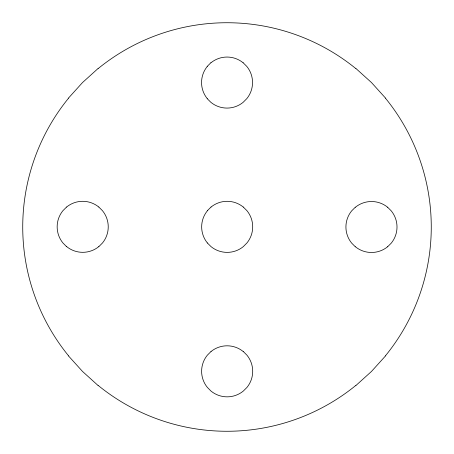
<?xml version="1.0" encoding="UTF-8"?>
<svg xmlns="http://www.w3.org/2000/svg" width="454" height="454" viewBox="0 0 454 454"><rect width="100%" height="100%" fill="white"/><g stroke="black" fill="none" stroke-linecap="round" stroke-linejoin="round"><path stroke-width="0.68" d="M68.514 98.053L82.537 82.537L98.053 68.514M207.189 66.42L210.883 62.726M207.347 210.718L211.042 207.03M385.486 355.947L371.463 371.463L355.942 385.486M66.579 207.03L62.89 210.718A25.486 25.486 0 0 0 62.902 242.941L66.579 246.647M98.813 246.647L102.508 242.952A25.486 25.486 0 0 0 102.496 210.73L98.813 207.03M355.34 207.189L351.651 210.883A25.486 25.486 0 0 0 351.663 243.106L355.34 246.806M211.042 351.487L207.347 355.181A25.486 25.486 0 0 0 207.364 387.404L211.042 391.11A25.486 25.486 0 0 0 243.265 391.098L246.97 387.415A25.492 25.492 0 0 0 246.959 355.193L243.276 351.487M387.58 246.806L391.274 243.117A25.486 25.486 0 0 0 391.263 210.889L387.58 207.189M355.947 68.514L371.463 82.537L385.486 98.053M243.117 62.726L246.811 66.42A25.486 25.486 0 0 1 246.8 98.643L243.117 102.349A25.492 25.492 0 0 1 210.889 102.337L207.189 98.654M243.276 207.03L246.97 210.718A25.492 25.492 0 0 1 246.953 242.941L243.276 246.647A25.492 25.492 0 0 1 211.048 246.636L207.347 242.952M98.053 385.486L82.537 371.463L68.514 355.947M355.868 385.395A203.965 203.965 0 0 1 98.126 385.395M68.605 355.868A203.959 203.959 0 0 1 68.605 98.126M98.126 68.605A203.959 203.959 0 0 1 355.868 68.611M385.395 98.126A203.959 203.959 0 0 1 385.395 355.868M387.614 246.749A25.486 25.486 0 0 1 355.403 246.755M355.403 207.245A25.486 25.486 0 0 1 387.62 207.251M207.291 98.643A25.486 25.486 0 0 1 207.285 66.432M210.94 62.783A25.486 25.486 0 0 1 243.151 62.783M211.008 351.538A25.486 25.486 0 0 1 243.219 351.538M98.853 246.59A25.486 25.486 0 0 1 66.636 246.59M66.59 207.041A25.486 25.486 0 0 1 98.807 207.041M207.399 242.986A25.492 25.492 0 0 1 207.399 210.764M211.053 207.041A25.486 25.486 0 0 1 243.265 207.041"/></g></svg>
